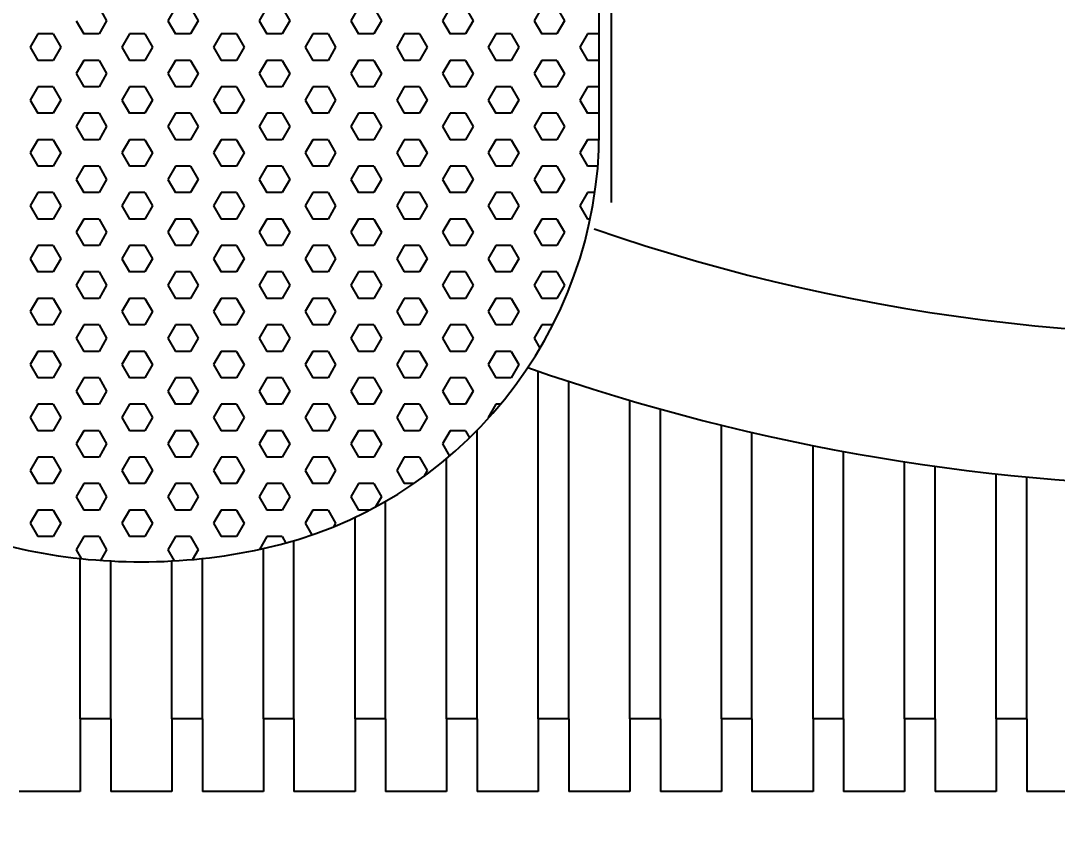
# Model space of a CAD drawing. Header units: millimetres. Extents: x 154.1 to 235.2, y 94.9 to 137.4.
# Drawn here: x 216.3835 to 216.5533, y 114.4664 to 114.5973 of the extents above; entities that cross this region are included whole.
import ezdxf

# ---------------------------------------------------------------- set-up
doc = ezdxf.new("R2010")
doc.units = ezdxf.units.MM
doc.header["$LTSCALE"] = 0.05
for name, color, linetype in [('ACES', 7, 'Continuous'), ('ACES-I', 251, 'Continuous'), ('Cotas', 6, 'Continuous')]:
    doc.layers.add(name, color=color, linetype=linetype)
doc.styles.get("Standard").update_dxf_attribs({"font": 'arial.ttf'})
doc.dimstyles.new('ISO-25', dxfattribs={"dimtxt": 0.3, "dimasz": 2.5, "dimexe": 1.25, "dimexo": 0.625, "dimgap": 0.2, "dimtad": 1, "dimzin": 1, "dimtxsty": 'Standard', "dimcen": 2.5, "dimse1": 1, "dimse2": 1, "dimsd1": 1, "dimsd2": 1, "dimclrd": 6, "dimclrt": 2, "dimadec": 0, "dimazin": 0, "dimtfac": 1, "dimtmove": 0, "dimatfit": 3, "dimfxl": 1, "dimarcsym": 0})

# ---------------------------------------------------------------- blocks, each defined once
blk = doc.blocks.new('*X8')
at = {"color": 0}
for p, q in [((6.133750000852205, 2.712824576862728), (6.134676443442315, 2.714429222499094)), ((6.13875000143838, 2.712824578185197), (6.137695152217171, 2.714651630630654)), ((6.148750000855006, 2.712824576861111), (6.149756188970527, 2.714567345799166)), ((6.153750001441182, 2.712824578186816), (6.152904618434271, 2.71428882450664)), ((6.122500000850337, 2.710659513354346), (6.123729119508086, 2.712788409318098)), ((6.135000001437447, 2.710659514675197), (6.133750001437448, 2.712824578184658)), ((6.137500000853138, 2.710659513352728), (6.138750000853138, 2.712824576862189)), ((6.150000001440248, 2.710659514676815), (6.148750001440249, 2.712824578186276)), ((6.152500000855938, 2.710659513351111), (6.153750000855938, 2.712824576860572)), ((6.120000001434645, 2.710659514673579), (6.119380958238149, 2.711731728941991)), ((6.116250001433714, 2.708494451163579), (6.115143182626648, 2.710411517572191)), ((6.12, 2.71065951452), (6.1225, 2.71065951452)), ((6.126250000851271, 2.708494449844346), (6.127500000851271, 2.710659513353807)), ((6.1275, 2.71065951452), (6.130000000000001, 2.71065951452)), ((6.131250001436514, 2.708494451165197), (6.130000001436514, 2.710659514674658)), ((6.135000000000001, 2.71065951452), (6.137500000000001, 2.71065951452)), ((6.141250000854072, 2.708494449842727), (6.142500000854072, 2.710659513352188)), ((6.142500000000001, 2.71065951452), (6.145000000000001, 2.71065951452)), ((6.146250001439315, 2.708494451166814), (6.145000001439315, 2.710659514676275)), ((6.150000000000001, 2.71065951452), (6.152500000000002, 2.71065951452)), ((6.156250000856873, 2.70849444984111), (6.157500000856873, 2.710659513350571)), ((6.157500000000002, 2.71065951452), (6.160000000000002, 2.71065951452)), ((6.161250001442115, 2.708494451168432), (6.160000001442115, 2.710659514677893)), ((6.11125000084847, 2.708494449845963), (6.111580414372714, 2.709066742857461)), ((6.11250000143278, 2.70632938765358), (6.11125000143278, 2.708494451163041)), ((6.115000000849403, 2.706329386335963), (6.116250000849403, 2.708494449845424)), ((6.127500001435581, 2.706329387655197), (6.126250001435581, 2.708494451164658)), ((6.130000000852204, 2.706329386334345), (6.131250000852204, 2.708494449843806)), ((6.14250000143838, 2.706329387656814), (6.14125000143838, 2.708494451166275)), ((6.145000000855005, 2.706329386332728), (6.146250000855005, 2.708494449842189)), ((6.157500001441182, 2.706329387658433), (6.156250001441182, 2.708494451167894)), ((6.160000000857806, 2.70632938633111), (6.161250000857805, 2.708494449840571)), ((6.103750000847536, 2.704164322827581), (6.104697040093173, 2.705804642917786)), ((6.105683172534707, 2.7063293875), (6.1075, 2.7063293875)), ((6.108750001431846, 2.70416432414358), (6.107500001431847, 2.706329387653041)), ((6.1125, 2.7063293875), (6.115, 2.7063293875)), ((6.118750000850337, 2.704164322825963), (6.120000000850337, 2.706329386335424)), ((6.12, 2.7063293875), (6.1225, 2.7063293875)), ((6.123750001434646, 2.704164324145196), (6.122500001434646, 2.706329387654657)), ((6.1275, 2.7063293875), (6.130000000000001, 2.7063293875)), ((6.133750000853138, 2.704164322824345), (6.135000000853138, 2.706329386333806)), ((6.135000000000001, 2.7063293875), (6.137500000000001, 2.7063293875)), ((6.138750001437447, 2.704164324146814), (6.137500001437448, 2.706329387656275)), ((6.142500000000001, 2.7063293875), (6.145000000000001, 2.7063293875)), ((6.148750000855938, 2.704164322822728), (6.150000000855938, 2.706329386332189)), ((6.150000000000001, 2.7063293875), (6.152500000000002, 2.7063293875)), ((6.153750001440248, 2.704164324148432), (6.152500001440249, 2.706329387657893)), ((6.157500000000002, 2.7063293875), (6.160000000000002, 2.7063293875)), ((6.105000001430913, 2.701999260633579), (6.103750001430913, 2.70416432414304)), ((6.10750000084847, 2.70199925931758), (6.108750000848469, 2.704164322827041)), ((6.120000001433714, 2.701999260635196), (6.118750001433714, 2.704164324144657)), ((6.122500000851271, 2.701999259315963), (6.12375000085127, 2.704164322825424)), ((6.135000001436514, 2.701999260636814), (6.133750001436514, 2.704164324146275)), ((6.137500000854072, 2.701999259314344), (6.138750000854071, 2.704164322823805)), ((6.150000001439315, 2.701999260638431), (6.148750001439315, 2.704164324147892)), ((6.152500000856873, 2.701999259312727), (6.153750000856872, 2.704164322822188)), ((6.096250000846602, 2.699834195809197), (6.096825040698301, 2.700830194048716)), ((6.09847771460665, 2.70199926048), (6.1, 2.70199926048)), ((6.10125000142998, 2.699834197123579), (6.10000000142998, 2.70199926063304)), ((6.105, 2.70199926048), (6.1075, 2.70199926048)), ((6.111250000849403, 2.69983419580758), (6.112500000849403, 2.701999259317041)), ((6.1125, 2.70199926048), (6.115, 2.70199926048)), ((6.11625000143278, 2.699834197125197), (6.11500000143278, 2.701999260634658)), ((6.12, 2.70199926048), (6.1225, 2.70199926048)), ((6.126250000852204, 2.699834195805962), (6.127500000852204, 2.701999259315423)), ((6.1275, 2.70199926048), (6.130000000000001, 2.70199926048)), ((6.131250001435581, 2.699834197126814), (6.130000001435581, 2.701999260636275)), ((6.135000000000001, 2.70199926048), (6.137500000000001, 2.70199926048)), ((6.141250000855005, 2.699834195804345), (6.142500000855005, 2.701999259313806)), ((6.142500000000001, 2.70199926048), (6.145000000000001, 2.70199926048)), ((6.14625000143838, 2.699834197128431), (6.145000001438381, 2.701999260637892)), ((6.150000000000001, 2.70199926048), (6.152500000000002, 2.70199926048)), ((6.156250000857805, 2.699834195802727), (6.157500000857805, 2.701999259312188)), ((6.157500000000002, 2.70199926048), (6.160000000000002, 2.70199926048)), ((6.161250001441182, 2.69983419713005), (6.160000001441182, 2.701999260639511)), ((6.097500001429046, 2.697669133613579), (6.096250001429047, 2.69983419712304)), ((6.100000000847536, 2.697669132299198), (6.101250000847536, 2.699834195808659)), ((6.112500001431846, 2.697669133615197), (6.111250001431847, 2.699834197124658)), ((6.115000000850337, 2.69766913229758), (6.116250000850337, 2.699834195807041)), ((6.127500001434646, 2.697669133616813), (6.126250001434646, 2.699834197126274)), ((6.130000000853138, 2.697669132295962), (6.131250000853138, 2.699834195805423)), ((6.142500001437448, 2.697669133618431), (6.141250001437448, 2.699834197127892)), ((6.145000000855938, 2.697669132294345), (6.146250000855938, 2.699834195803806)), ((6.157500001440249, 2.697669133620049), (6.156250001440249, 2.69983419712951)), ((6.16000000085874, 2.697669132292726), (6.16125000085874, 2.699834195802187)), ((6.093750001428113, 2.69550407010358), (6.092601298120712, 2.697493682594819)), ((6.0975, 2.69766913346), (6.100000000000001, 2.69766913346)), ((6.10375000084847, 2.695504068789197), (6.105000000848469, 2.697669132298658)), ((6.105, 2.69766913346), (6.107500000000001, 2.69766913346)), ((6.108750001430913, 2.695504070105196), (6.107500001430913, 2.697669133614657)), ((6.112500000000001, 2.69766913346), (6.115000000000001, 2.69766913346)), ((6.118750000851271, 2.69550406878758), (6.12000000085127, 2.697669132297041)), ((6.120000000000001, 2.69766913346), (6.122500000000001, 2.69766913346)), ((6.123750001433714, 2.695504070106813), (6.122500001433714, 2.697669133616274)), ((6.127500000000001, 2.69766913346), (6.130000000000002, 2.69766913346)), ((6.133750000854072, 2.695504068785961), (6.135000000854071, 2.697669132295422)), ((6.135000000000002, 2.69766913346), (6.137500000000002, 2.69766913346)), ((6.138750001436514, 2.695504070108431), (6.137500001436514, 2.697669133617892)), ((6.142500000000002, 2.69766913346), (6.145000000000002, 2.69766913346)), ((6.148750000856873, 2.695504068784344), (6.150000000856872, 2.697669132293805)), ((6.150000000000002, 2.69766913346), (6.152500000000003, 2.69766913346)), ((6.153750001439315, 2.695504070110048), (6.152500001439315, 2.697669133619509)), ((6.157500000000002, 2.69766913346), (6.160000000000003, 2.69766913346)), ((6.090000001427179, 2.693339006593579), (6.089324321099987, 2.694509319249951)), ((6.092500000846602, 2.693339005280814), (6.093750000846602, 2.695504068790275)), ((6.10500000142998, 2.693339006595196), (6.10375000142998, 2.695504070104657)), ((6.107500000849403, 2.693339005279197), (6.108750000849403, 2.695504068788658)), ((6.12000000143278, 2.693339006596814), (6.11875000143278, 2.695504070106275)), ((6.122500000852204, 2.693339005277579), (6.123750000852204, 2.69550406878704)), ((6.135000001435581, 2.693339006598431), (6.133750001435581, 2.695504070107892)), ((6.137500000855005, 2.693339005275962), (6.138750000855005, 2.695504068785423)), ((6.15000000143838, 2.693339006600048), (6.148750001438381, 2.695504070109509)), ((6.152500000857805, 2.693339005274344), (6.153750000857805, 2.695504068783805)), ((6.09, 2.69333900644), (6.0925, 2.69333900644)), ((6.096250000847536, 2.691173941770815), (6.097500000847536, 2.693339005280276)), ((6.0975, 2.69333900644), (6.100000000000001, 2.69333900644)), ((6.101250001429046, 2.691173943085196), (6.100000001429047, 2.693339006594657)), ((6.105, 2.69333900644), (6.107500000000001, 2.69333900644)), ((6.111250000850337, 2.691173941769197), (6.112500000850337, 2.693339005278658)), ((6.112500000000001, 2.69333900644), (6.115000000000001, 2.69333900644)), ((6.116250001431847, 2.691173943086814), (6.115000001431847, 2.693339006596275)), ((6.120000000000001, 2.69333900644), (6.122500000000001, 2.69333900644)), ((6.126250000853138, 2.691173941767579), (6.127500000853138, 2.69333900527704)), ((6.127500000000001, 2.69333900644), (6.130000000000002, 2.69333900644)), ((6.131250001434646, 2.69117394308843), (6.130000001434646, 2.693339006597891)), ((6.135000000000002, 2.69333900644), (6.137500000000002, 2.69333900644)), ((6.141250000855938, 2.691173941765962), (6.142500000855938, 2.693339005275423)), ((6.142500000000002, 2.69333900644), (6.145000000000002, 2.69333900644)), ((6.146250001437448, 2.691173943090048), (6.145000001437448, 2.693339006599509)), ((6.150000000000002, 2.69333900644), (6.152500000000003, 2.69333900644)), ((6.15625000085874, 2.691173941764343), (6.157500000858739, 2.693339005273804)), ((6.157500000000002, 2.69333900644), (6.160000000000003, 2.69333900644)), ((6.161250001440249, 2.691173943091666), (6.160000001440249, 2.693339006601127)), ((6.085000000845668, 2.689008878262433), (6.086250000845668, 2.691173941771894)), ((6.086250001426246, 2.691173943083579), (6.086194417388493, 2.691270217461055)), ((6.097500001428113, 2.689008879575197), (6.096250001428113, 2.691173943084658)), ((6.100000000848469, 2.689008878260814), (6.101250000848469, 2.691173941770275)), ((6.112500001430913, 2.689008879576813), (6.111250001430913, 2.691173943086274)), ((6.11500000085127, 2.689008878259197), (6.11625000085127, 2.691173941768658)), ((6.127500001433714, 2.68900887957843), (6.126250001433714, 2.691173943087891)), ((6.130000000854071, 2.689008878257579), (6.131250000854071, 2.69117394176704)), ((6.142500001436514, 2.689008879580048), (6.141250001436514, 2.691173943089509)), ((6.145000000856872, 2.689008878255961), (6.146250000856872, 2.691173941765422)), ((6.157500001439315, 2.689008879581665), (6.156250001439315, 2.691173943091126)), ((6.160000000859672, 2.689008878254344), (6.161250000859672, 2.691173941763805)), ((6.084232221242022, 2.68900887942), (6.085, 2.68900887942)), ((6.088750000846602, 2.686843814752431), (6.090000000846602, 2.689008878261892)), ((6.09, 2.68900887942), (6.0925, 2.68900887942)), ((6.093750001427179, 2.686843816065196), (6.09250000142718, 2.689008879574657)), ((6.0975, 2.68900887942), (6.100000000000001, 2.68900887942)), ((6.103750000849403, 2.686843814750814), (6.105000000849403, 2.689008878260275)), ((6.105, 2.68900887942), (6.107500000000001, 2.68900887942)), ((6.10875000142998, 2.686843816066813), (6.107500001429981, 2.689008879576274)), ((6.112500000000001, 2.68900887942), (6.115000000000001, 2.68900887942)), ((6.118750000852204, 2.686843814749196), (6.120000000852204, 2.689008878258657)), ((6.120000000000001, 2.68900887942), (6.122500000000001, 2.68900887942)), ((6.12375000143278, 2.686843816068431), (6.122500001432781, 2.689008879577892)), ((6.127500000000001, 2.68900887942), (6.130000000000002, 2.68900887942)), ((6.133750000855005, 2.686843814747579), (6.135000000855005, 2.68900887825704)), ((6.135000000000002, 2.68900887942), (6.137500000000002, 2.68900887942)), ((6.138750001435581, 2.686843816070048), (6.137500001435582, 2.689008879579509)), ((6.142500000000002, 2.68900887942), (6.145000000000002, 2.68900887942)), ((6.148750000857805, 2.686843814745961), (6.150000000857805, 2.689008878255422)), ((6.150000000000002, 2.68900887942), (6.152500000000003, 2.68900887942)), ((6.153750001438381, 2.686843816071665), (6.152500001438381, 2.689008879581126)), ((6.157500000000002, 2.68900887942), (6.160000000000003, 2.68900887942)), ((6.090000001426246, 2.684678752555196), (6.088750001426246, 2.686843816064657)), ((6.092500000847536, 2.684678751242432), (6.093750000847535, 2.686843814751893)), ((6.105000001429047, 2.684678752556813), (6.103750001429047, 2.686843816066274)), ((6.107500000850337, 2.684678751240814), (6.108750000850336, 2.686843814750275)), ((6.120000001431847, 2.684678752558431), (6.118750001431847, 2.686843816067892)), ((6.122500000853138, 2.684678751239196), (6.123750000853137, 2.686843814748657)), ((6.135000001434646, 2.684678752560047), (6.133750001434646, 2.686843816069508)), ((6.137500000855938, 2.684678751237579), (6.138750000855937, 2.68684381474704)), ((6.150000001437448, 2.684678752561665), (6.148750001437448, 2.686843816071126)), ((6.15250000085874, 2.68467875123596), (6.153750000858739, 2.686843814745421)), ((6.081250000845668, 2.68251368773405), (6.082500000845668, 2.684678751243511)), ((6.0825, 2.6846787524), (6.085, 2.6846787524)), ((6.086250001425312, 2.682513689045196), (6.085000001425312, 2.684678752554657)), ((6.09, 2.6846787524), (6.0925, 2.6846787524)), ((6.096250000848469, 2.682513687732431), (6.097500000848469, 2.684678751241892)), ((6.0975, 2.6846787524), (6.100000000000001, 2.6846787524)), ((6.101250001428113, 2.682513689046814), (6.100000001428113, 2.684678752556275)), ((6.105, 2.6846787524), (6.107500000000001, 2.6846787524)), ((6.11125000085127, 2.682513687730814), (6.11250000085127, 2.684678751240275)), ((6.112500000000001, 2.6846787524), (6.115000000000001, 2.6846787524)), ((6.116250001430913, 2.68251368904843), (6.115000001430913, 2.684678752557891)), ((6.120000000000001, 2.6846787524), (6.122500000000001, 2.6846787524)), ((6.126250000854071, 2.682513687729196), (6.127500000854071, 2.684678751238657)), ((6.127500000000001, 2.6846787524), (6.130000000000002, 2.6846787524)), ((6.131250001433714, 2.682513689050047), (6.130000001433714, 2.684678752559508)), ((6.135000000000002, 2.6846787524), (6.137500000000002, 2.6846787524)), ((6.141250000856872, 2.682513687727578), (6.142500000856872, 2.684678751237039)), ((6.142500000000002, 2.6846787524), (6.145000000000002, 2.6846787524)), ((6.146250001436514, 2.682513689051665), (6.145000001436514, 2.684678752561126)), ((6.150000000000002, 2.6846787524), (6.152500000000003, 2.6846787524)), ((6.156250000859672, 2.682513687725961), (6.157500000859672, 2.684678751235422)), ((6.157500000000002, 2.6846787524), (6.160000000000003, 2.6846787524)), ((6.161250001439315, 2.682513689053282), (6.160000001439315, 2.684678752562743)), ((6.082500001424378, 2.680348625535196), (6.081250001424379, 2.682513689044657)), ((6.085000000846602, 2.680348624224048), (6.086250000846602, 2.682513687733509)), ((6.097500001427179, 2.680348625536813), (6.09625000142718, 2.682513689046274)), ((6.100000000849403, 2.680348624222431), (6.101250000849403, 2.682513687731892)), ((6.11250000142998, 2.68034862553843), (6.111250001429981, 2.682513689047891)), ((6.115000000852204, 2.680348624220813), (6.116250000852204, 2.682513687730274)), ((6.127500001432781, 2.680348625540048), (6.126250001432781, 2.682513689049509)), ((6.130000000855005, 2.680348624219196), (6.131250000855005, 2.682513687728657)), ((6.142500001435582, 2.680348625541665), (6.141250001435582, 2.682513689051126)), ((6.145000000857805, 2.680348624217578), (6.146250000857805, 2.682513687727039)), ((6.157500001438381, 2.680348625543282), (6.156250001438381, 2.682513689052743)), ((6.160000000860606, 2.68034862421596), (6.161250000860606, 2.682513687725421)), ((6.0825, 2.68034862538), (6.085, 2.68034862538)), ((6.088750000847535, 2.678183560714049), (6.090000000847535, 2.68034862422351)), ((6.09, 2.68034862538), (6.0925, 2.68034862538)), ((6.093750001426246, 2.678183562026813), (6.092500001426246, 2.680348625536274)), ((6.0975, 2.68034862538), (6.100000000000001, 2.68034862538)), ((6.103750000850336, 2.678183560712431), (6.105000000850336, 2.680348624221892)), ((6.105, 2.68034862538), (6.107500000000001, 2.68034862538)), ((6.108750001429047, 2.67818356202843), (6.107500001429047, 2.680348625537891)), ((6.112500000000001, 2.68034862538), (6.115000000000001, 2.68034862538)), ((6.118750000853137, 2.678183560710813), (6.120000000853137, 2.680348624220274)), ((6.120000000000001, 2.68034862538), (6.122500000000001, 2.68034862538)), ((6.123750001431847, 2.678183562030048), (6.122500001431847, 2.680348625539509)), ((6.127500000000001, 2.68034862538), (6.130000000000002, 2.68034862538)), ((6.133750000855938, 2.678183560709196), (6.135000000855937, 2.680348624218657)), ((6.135000000000002, 2.68034862538), (6.137500000000002, 2.68034862538)), ((6.138750001434646, 2.678183562031664), (6.137500001434646, 2.680348625541125)), ((6.142500000000002, 2.68034862538), (6.145000000000002, 2.68034862538)), ((6.148750000858739, 2.678183560707577), (6.150000000858739, 2.680348624217038)), ((6.150000000000002, 2.68034862538), (6.152500000000003, 2.68034862538)), ((6.153750001437448, 2.678183562033282), (6.152500001437448, 2.680348625542743)), ((6.157500000000002, 2.68034862538), (6.160000000000003, 2.68034862538)), ((6.078750001423447, 2.678183562025196), (6.077787400458088, 2.679850835804613)), ((6.077500000845668, 2.676018497205667), (6.078750000845668, 2.678183560715128)), ((6.090000001425312, 2.676018498516813), (6.088750001425312, 2.678183562026274)), ((6.092500000848469, 2.676018497204048), (6.093750000848469, 2.678183560713509)), ((6.105000001428113, 2.676018498518431), (6.103750001428113, 2.678183562027892)), ((6.10750000085127, 2.676018497202431), (6.10875000085127, 2.678183560711892)), ((6.120000001430913, 2.676018498520047), (6.118750001430914, 2.678183562029508)), ((6.122500000854071, 2.676018497200813), (6.123750000854071, 2.678183560710274)), ((6.135000001433714, 2.676018498521664), (6.133750001433715, 2.678183562031125)), ((6.137500000856872, 2.676018497199195), (6.138750000856872, 2.678183560708656)), ((6.150000001436514, 2.676018498523282), (6.148750001436515, 2.678183562032743)), ((6.152500000859672, 2.676018497197578), (6.153750000859672, 2.678183560707039)), ((6.075684208897454, 2.67601849836), (6.0775, 2.67601849836)), ((6.081250000846602, 2.673853433695665), (6.082500000846601, 2.676018497205126)), ((6.0825, 2.67601849836), (6.085, 2.67601849836)), ((6.086250001424379, 2.673853435006813), (6.085000001424379, 2.676018498516274)), ((6.09, 2.67601849836), (6.0925, 2.67601849836)), ((6.096250000849403, 2.673853433694048), (6.097500000849402, 2.676018497203509)), ((6.0975, 2.67601849836), (6.100000000000001, 2.67601849836)), ((6.10125000142718, 2.67385343500843), (6.10000000142718, 2.676018498517891)), ((6.105, 2.67601849836), (6.107500000000001, 2.67601849836)), ((6.111250000852204, 2.67385343369243), (6.112500000852203, 2.676018497201891)), ((6.112500000000001, 2.67601849836), (6.115000000000001, 2.67601849836)), ((6.116250001429981, 2.673853435010047), (6.115000001429981, 2.676018498519508)), ((6.120000000000001, 2.67601849836), (6.122500000000001, 2.67601849836)), ((6.126250000855005, 2.673853433690813), (6.127500000855004, 2.676018497200274)), ((6.127500000000001, 2.67601849836), (6.130000000000002, 2.67601849836)), ((6.131250001432781, 2.673853435011665), (6.130000001432781, 2.676018498521126)), ((6.135000000000002, 2.67601849836), (6.137500000000002, 2.67601849836)), ((6.141250000857805, 2.673853433689195), (6.142500000857805, 2.676018497198656)), ((6.142500000000002, 2.67601849836), (6.145000000000002, 2.67601849836)), ((6.146250001435582, 2.673853435013282), (6.145000001435582, 2.676018498522743)), ((6.150000000000002, 2.67601849836), (6.152500000000003, 2.67601849836)), ((6.156250000860606, 2.673853433687577), (6.157500000860606, 2.676018497197038)), ((6.157500000000002, 2.67601849836), (6.160000000000003, 2.67601849836)), ((6.161250001438381, 2.673853435014899), (6.160000001438381, 2.67601849852436)), ((6.082500001423447, 2.671688371496813), (6.081250001423447, 2.673853435006274)), ((6.085000000847535, 2.671688370185666), (6.086250000847535, 2.673853433695127)), ((6.097500001426246, 2.67168837149843), (6.096250001426246, 2.673853435007891)), ((6.100000000850336, 2.671688370184048), (6.101250000850336, 2.673853433693509)), ((6.112500001429047, 2.671688371500047), (6.111250001429047, 2.673853435009508)), ((6.115000000853137, 2.67168837018243), (6.116250000853137, 2.673853433691891)), ((6.127500001431847, 2.671688371501665), (6.126250001431847, 2.673853435011126)), ((6.130000000855937, 2.671688370180813), (6.131250000855937, 2.673853433690274)), ((6.142500001434646, 2.671688371503281), (6.141250001434646, 2.673853435012742)), ((6.145000000858739, 2.671688370179194), (6.146250000858739, 2.673853433688655)), ((6.157500001437448, 2.671688371504899), (6.156250001437448, 2.67385343501436)), ((6.160000000861539, 2.671688370177577), (6.161250000861539, 2.673853433687038)), ((6.073750000845668, 2.669523306677284), (6.075000000845668, 2.671688370186745)), ((6.075, 2.67168837134), (6.077500000000001, 2.67168837134)), ((6.078750001422513, 2.669523307986813), (6.077500001422513, 2.671688371496274)), ((6.0825, 2.67168837134), (6.085000000000001, 2.67168837134)), ((6.088750000848469, 2.669523306675665), (6.090000000848469, 2.671688370185126)), ((6.090000000000001, 2.67168837134), (6.092500000000001, 2.67168837134)), ((6.093750001425312, 2.66952330798843), (6.092500001425313, 2.671688371497891)), ((6.097500000000001, 2.67168837134), (6.100000000000001, 2.67168837134)), ((6.10375000085127, 2.669523306674048), (6.10500000085127, 2.671688370183509)), ((6.105000000000001, 2.67168837134), (6.107500000000002, 2.67168837134)), ((6.108750001428113, 2.669523307990048), (6.107500001428114, 2.671688371499509)), ((6.112500000000002, 2.67168837134), (6.115000000000002, 2.67168837134)), ((6.118750000854071, 2.66952330667243), (6.120000000854071, 2.671688370181891)), ((6.120000000000002, 2.67168837134), (6.122500000000002, 2.67168837134)), ((6.123750001430913, 2.669523307991664), (6.122500001430914, 2.671688371501125)), ((6.127500000000002, 2.67168837134), (6.130000000000003, 2.67168837134)), ((6.133750000856872, 2.669523306670812), (6.135000000856872, 2.671688370180273)), ((6.135000000000002, 2.67168837134), (6.137500000000003, 2.67168837134)), ((6.138750001433714, 2.669523307993281), (6.137500001433715, 2.671688371502742)), ((6.142500000000003, 2.67168837134), (6.145000000000003, 2.67168837134)), ((6.148750000859672, 2.669523306669195), (6.150000000859672, 2.671688370178656)), ((6.150000000000003, 2.67168837134), (6.152500000000003, 2.67168837134)), ((6.153750001436515, 2.669523307994899), (6.152500001436515, 2.67168837150436)), ((6.157500000000003, 2.67168837134), (6.160000000000004, 2.67168837134)), ((6.075000001421579, 2.667358244476813), (6.073750001421579, 2.669523307986274)), ((6.077500000846602, 2.667358243167282), (6.078750000846601, 2.669523306676743)), ((6.090000001424379, 2.66735824447843), (6.088750001424379, 2.669523307987891)), ((6.092500000849403, 2.667358243165665), (6.093750000849402, 2.669523306675126)), ((6.10500000142718, 2.667358244480047), (6.10375000142718, 2.669523307989508)), ((6.107500000852204, 2.667358243164047), (6.108750000852203, 2.669523306673508)), ((6.120000001429981, 2.667358244481664), (6.118750001429981, 2.669523307991125)), ((6.122500000855005, 2.66735824316243), (6.123750000855004, 2.669523306671891)), ((6.135000001432781, 2.667358244483282), (6.133750001432781, 2.669523307992743)), ((6.137500000857805, 2.667358243160812), (6.138750000857804, 2.669523306670273)), ((6.150000001435582, 2.667358244484899), (6.148750001435582, 2.66952330799436)), ((6.152500000860606, 2.667358243159194), (6.153750000860605, 2.669523306668655)), ((6.075, 2.66735824432), (6.077500000000001, 2.66735824432)), ((6.081250000847535, 2.665193179657283), (6.082500000847535, 2.667358243166744)), ((6.0825, 2.66735824432), (6.085000000000001, 2.66735824432)), ((6.086250001423447, 2.66519318096843), (6.085000001423447, 2.667358244477891)), ((6.090000000000001, 2.66735824432), (6.092500000000001, 2.66735824432)), ((6.096250000850336, 2.665193179655665), (6.097500000850336, 2.667358243165126)), ((6.097500000000001, 2.66735824432), (6.100000000000001, 2.66735824432)), ((6.101250001426246, 2.665193180970047), (6.100000001426246, 2.667358244479508)), ((6.105000000000001, 2.66735824432), (6.107500000000002, 2.66735824432)), ((6.111250000853137, 2.665193179654047), (6.112500000853137, 2.667358243163508)), ((6.112500000000002, 2.66735824432), (6.115000000000002, 2.66735824432)), ((6.116250001429047, 2.665193180971664), (6.115000001429047, 2.667358244481125)), ((6.120000000000002, 2.66735824432), (6.122500000000002, 2.66735824432)), ((6.126250000855937, 2.66519317965243), (6.127500000855937, 2.667358243161891)), ((6.127500000000002, 2.66735824432), (6.130000000000003, 2.66735824432)), ((6.131250001431847, 2.665193180973282), (6.130000001431847, 2.667358244482743)), ((6.135000000000002, 2.66735824432), (6.137500000000003, 2.66735824432)), ((6.141250000858739, 2.665193179650811), (6.142500000858739, 2.667358243160272)), ((6.142500000000003, 2.66735824432), (6.145000000000003, 2.66735824432)), ((6.146250001434646, 2.665193180974898), (6.145000001434647, 2.667358244484359)), ((6.150000000000003, 2.66735824432), (6.152500000000003, 2.66735824432)), ((6.156250000861539, 2.665193179649194), (6.157500000861539, 2.667358243158655)), ((6.157500000000003, 2.66735824432), (6.160000000000004, 2.66735824432)), ((6.161250001437448, 2.665193180976516), (6.160000001437449, 2.667358244485977)), ((6.082500001422513, 2.66302811745843), (6.081250001422513, 2.665193180967891)), ((6.085000000848469, 2.663028116147282), (6.086250000848469, 2.665193179656743)), ((6.097500001425312, 2.663028117460047), (6.096250001425313, 2.665193180969508)), ((6.10000000085127, 2.663028116145665), (6.10125000085127, 2.665193179655126)), ((6.112500001428113, 2.663028117461665), (6.111250001428114, 2.665193180971126)), ((6.115000000854071, 2.663028116144047), (6.116250000854071, 2.665193179653508)), ((6.127500001430914, 2.663028117463281), (6.126250001430914, 2.665193180972742)), ((6.130000000856872, 2.663028116142429), (6.131250000856872, 2.66519317965189)), ((6.142500001433715, 2.663028117464898), (6.141250001433715, 2.665193180974359)), ((6.145000000859672, 2.663028116140812), (6.146250000859672, 2.665193179650273)), ((6.157500001436515, 2.663028117466516), (6.156250001436515, 2.665193180975977)), ((6.160000000862472, 2.663028116139194), (6.161250000862472, 2.665193179648655)), ((6.073750000846601, 2.660863052638899), (6.075000000846601, 2.66302811614836)), ((6.075, 2.6630281173), (6.077500000000001, 2.6630281173)), ((6.078750001421579, 2.66086305394843), (6.077500001421579, 2.663028117457891)), ((6.0825, 2.6630281173), (6.085000000000001, 2.6630281173)), ((6.088750000849402, 2.660863052637282), (6.090000000849402, 2.663028116146743)), ((6.090000000000001, 2.6630281173), (6.092500000000001, 2.6630281173)), ((6.093750001424379, 2.660863053950047), (6.092500001424379, 2.663028117459508)), ((6.097500000000001, 2.6630281173), (6.100000000000001, 2.6630281173)), ((6.103750000852203, 2.660863052635664), (6.105000000852203, 2.663028116145125)), ((6.105000000000001, 2.6630281173), (6.107500000000002, 2.6630281173)), ((6.10875000142718, 2.660863053951664), (6.10750000142718, 2.663028117461125)), ((6.112500000000002, 2.6630281173), (6.115000000000002, 2.6630281173)), ((6.118750000855004, 2.660863052634047), (6.120000000855004, 2.663028116143508)), ((6.120000000000002, 2.6630281173), (6.122500000000002, 2.6630281173)), ((6.123750001429981, 2.660863053953281), (6.122500001429981, 2.663028117462742)), ((6.127500000000002, 2.6630281173), (6.130000000000003, 2.6630281173)), ((6.133750000857805, 2.660863052632429), (6.135000000857804, 2.66302811614189)), ((6.135000000000002, 2.6630281173), (6.137500000000003, 2.6630281173)), ((6.138750001432781, 2.660863053954899), (6.137500001432781, 2.66302811746436)), ((6.142500000000003, 2.6630281173), (6.145000000000003, 2.6630281173)), ((6.148750000860606, 2.660863052630811), (6.150000000860605, 2.663028116140272)), ((6.150000000000003, 2.6630281173), (6.152500000000003, 2.6630281173)), ((6.153750001435582, 2.660863053956516), (6.152500001435582, 2.663028117465977)), ((6.157500000000003, 2.6630281173), (6.160000000000004, 2.6630281173)), ((6.075000001420646, 2.65869799043843), (6.073750001420646, 2.660863053947891)), ((6.077500000847535, 2.6586979891289), (6.078750000847535, 2.660863052638361)), ((6.090000001423447, 2.658697990440047), (6.088750001423447, 2.660863053949508)), ((6.092500000850336, 2.658697989127282), (6.093750000850336, 2.660863052636743)), ((6.105000001426246, 2.658697990441664), (6.103750001426246, 2.660863053951125)), ((6.107500000853137, 2.658697989125664), (6.108750000853137, 2.660863052635125)), ((6.120000001429047, 2.658697990443281), (6.118750001429047, 2.660863053952742)), ((6.122500000855937, 2.658697989124047), (6.123750000855937, 2.660863052633508)), ((6.135000001431847, 2.658697990444899), (6.133750001431848, 2.66086305395436)), ((6.137500000858739, 2.658697989122428), (6.138750000858739, 2.660863052631889)), ((6.150000001434647, 2.658697990446515), (6.148750001434647, 2.660863053955976)), ((6.152500000861539, 2.658697989120811), (6.153750000861539, 2.660863052630272)), ((6.069574386297898, 2.65869799028), (6.069999999999999, 2.65869799028)), ((6.071250001419712, 2.65653292692843), (6.070000001419713, 2.658697990437891)), ((6.074999999999999, 2.65869799028), (6.0775, 2.65869799028)), ((6.081250000848469, 2.656532925618899), (6.082500000848468, 2.65869798912836)), ((6.0825, 2.65869799028), (6.085, 2.65869799028)), ((6.086250001422513, 2.656532926930047), (6.085000001422514, 2.658697990439508)), ((6.09, 2.65869799028), (6.0925, 2.65869799028)), ((6.09625000085127, 2.656532925617282), (6.097500000851269, 2.658697989126743)), ((6.0975, 2.65869799028), (6.100000000000001, 2.65869799028)), ((6.101250001425313, 2.656532926931664), (6.100000001425313, 2.658697990441125)), ((6.105, 2.65869799028), (6.107500000000001, 2.65869799028)), ((6.111250000854071, 2.656532925615664), (6.11250000085407, 2.658697989125125)), ((6.112500000000001, 2.65869799028), (6.115000000000001, 2.65869799028)), ((6.116250001428114, 2.656532926933282), (6.115000001428114, 2.658697990442743)), ((6.120000000000001, 2.65869799028), (6.122500000000001, 2.65869799028)), ((6.126250000856872, 2.656532925614046), (6.127500000856871, 2.658697989123507)), ((6.127500000000001, 2.65869799028), (6.130000000000002, 2.65869799028)), ((6.131250001430914, 2.656532926934899), (6.130000001430914, 2.65869799044436)), ((6.135000000000002, 2.65869799028), (6.137500000000002, 2.65869799028)), ((6.141250000859672, 2.656532925612429), (6.142500000859672, 2.65869798912189)), ((6.142500000000002, 2.65869799028), (6.145000000000002, 2.65869799028)), ((6.146250001433715, 2.656532926936515), (6.145000001433715, 2.658697990445976)), ((6.150000000000002, 2.65869799028), (6.152500000000003, 2.65869799028)), ((6.156250000862472, 2.656532925610811), (6.157500000862472, 2.658697989120272)), ((6.157500000000002, 2.65869799028), (6.160000000000003, 2.65869799028)), ((6.161250001436515, 2.656532926938133), (6.160000001436515, 2.658697990447594)), ((6.070000000846601, 2.654367862110516), (6.071250000846601, 2.656532925619977)), ((6.082500001421579, 2.654367863420047), (6.081250001421579, 2.656532926929508)), ((6.085000000849402, 2.654367862108899), (6.086250000849402, 2.65653292561836)), ((6.097500001424379, 2.654367863421664), (6.096250001424379, 2.656532926931125)), ((6.100000000852203, 2.654367862107281), (6.101250000852203, 2.656532925616742)), ((6.11250000142718, 2.654367863423281), (6.11125000142718, 2.656532926932742)), ((6.115000000855004, 2.654367862105664), (6.116250000855004, 2.656532925615125)), ((6.127500001429981, 2.654367863424898), (6.126250001429981, 2.656532926934359)), ((6.130000000857804, 2.654367862104046), (6.131250000857804, 2.656532925613507)), ((6.142500001432781, 2.654367863426516), (6.141250001432781, 2.656532926935977)), ((6.145000000860605, 2.654367862102428), (6.146250000860605, 2.656532925611889)), ((6.157500001435582, 2.654367863428133), (6.156250001435582, 2.656532926937594)), ((6.160000000863405, 2.654367862100811), (6.161250000863405, 2.656532925610272)), ((6.068803718789388, 2.65436786326), (6.069999999999999, 2.65436786326)), ((6.073750000847535, 2.652202798600517), (6.075000000847535, 2.654367862109978)), ((6.074999999999999, 2.65436786326), (6.0775, 2.65436786326)), ((6.078750001420646, 2.652202799910047), (6.077500001420646, 2.654367863419508)), ((6.0825, 2.65436786326), (6.085, 2.65436786326)), ((6.088750000850336, 2.652202798598899), (6.090000000850336, 2.65436786210836)), ((6.09, 2.65436786326), (6.0925, 2.65436786326)), ((6.093750001423447, 2.652202799911664), (6.092500001423447, 2.654367863421125)), ((6.0975, 2.65436786326), (6.100000000000001, 2.65436786326)), ((6.103750000853137, 2.652202798597281), (6.105000000853137, 2.654367862106742)), ((6.105, 2.65436786326), (6.107500000000001, 2.65436786326)), ((6.108750001426246, 2.652202799913281), (6.107500001426247, 2.654367863422742)), ((6.112500000000001, 2.65436786326), (6.115000000000001, 2.65436786326)), ((6.118750000855937, 2.652202798595664), (6.120000000855937, 2.654367862105125)), ((6.120000000000001, 2.65436786326), (6.122500000000001, 2.65436786326)), ((6.123750001429047, 2.652202799914898), (6.122500001429048, 2.654367863424359)), ((6.127500000000001, 2.65436786326), (6.130000000000002, 2.65436786326)), ((6.133750000858739, 2.652202798594046), (6.135000000858739, 2.654367862103507)), ((6.135000000000002, 2.65436786326), (6.137500000000002, 2.65436786326)), ((6.138750001431847, 2.652202799916516), (6.137500001431848, 2.654367863425977)), ((6.142500000000002, 2.65436786326), (6.145000000000002, 2.65436786326)), ((6.148750000861539, 2.652202798592428), (6.150000000861539, 2.654367862101889)), ((6.150000000000002, 2.65436786326), (6.152500000000003, 2.65436786326)), ((6.153750001434647, 2.652202799918132), (6.152500001434647, 2.654367863427593)), ((6.157500000000002, 2.65436786326), (6.160000000000003, 2.65436786326)), ((6.075000001419713, 2.650037736400047), (6.073750001419713, 2.652202799909508)), ((6.077500000848469, 2.650037735090516), (6.078750000848468, 2.652202798599977)), ((6.090000001422514, 2.650037736401664), (6.088750001422514, 2.652202799911125)), ((6.09250000085127, 2.650037735088899), (6.093750000851269, 2.65220279859836)), ((6.105000001425313, 2.650037736403281), (6.103750001425313, 2.652202799912742)), ((6.107500000854071, 2.650037735087281), (6.10875000085407, 2.652202798596742)), ((6.120000001428114, 2.650037736404899), (6.118750001428114, 2.65220279991436)), ((6.122500000856872, 2.650037735085663), (6.123750000856871, 2.652202798595124)), ((6.135000001430914, 2.650037736406516), (6.133750001430914, 2.652202799915977)), ((6.137500000859672, 2.650037735084046), (6.138750000859671, 2.652202798593507)), ((6.150000001433715, 2.650037736408132), (6.148750001433715, 2.652202799917593)), ((6.152500000862472, 2.650037735082428), (6.153750000862471, 2.652202798591889)), ((6.068309786027186, 2.65003773624), (6.069999999999999, 2.65003773624)), ((6.071250001418779, 2.647872672890047), (6.070000001418779, 2.650037736399508)), ((6.074999999999999, 2.65003773624), (6.0775, 2.65003773624)), ((6.081250000849402, 2.647872671580516), (6.082500000849402, 2.650037735089977)), ((6.0825, 2.65003773624), (6.085, 2.65003773624)), ((6.086250001421579, 2.647872672891664), (6.085000001421579, 2.650037736401125)), ((6.09, 2.65003773624), (6.0925, 2.65003773624)), ((6.096250000852203, 2.647872671578898), (6.097500000852203, 2.650037735088359)), ((6.0975, 2.65003773624), (6.100000000000001, 2.65003773624)), ((6.101250001424379, 2.647872672893281), (6.100000001424379, 2.650037736402742)), ((6.105, 2.65003773624), (6.107500000000001, 2.65003773624)), ((6.111250000855004, 2.647872671577281), (6.112500000855004, 2.650037735086742)), ((6.112500000000001, 2.65003773624), (6.115000000000001, 2.65003773624)), ((6.11625000142718, 2.647872672894898), (6.11500000142718, 2.650037736404359)), ((6.120000000000001, 2.65003773624), (6.122500000000001, 2.65003773624)), ((6.126250000857804, 2.647872671575663), (6.127500000857804, 2.650037735085124)), ((6.127500000000001, 2.65003773624), (6.130000000000002, 2.65003773624)), ((6.131250001429981, 2.647872672896515), (6.130000001429981, 2.650037736405976)), ((6.135000000000002, 2.65003773624), (6.137500000000002, 2.65003773624)), ((6.141250000860605, 2.647872671574045), (6.142500000860605, 2.650037735083506)), ((6.142500000000002, 2.65003773624), (6.145000000000002, 2.65003773624)), ((6.146250001432781, 2.647872672898133), (6.145000001432781, 2.650037736407594)), ((6.150000000000002, 2.65003773624), (6.152500000000003, 2.65003773624)), ((6.156250000863405, 2.647872671572428), (6.157500000863405, 2.650037735081889)), ((6.157500000000002, 2.65003773624), (6.160000000000003, 2.65003773624)), ((6.161250001435582, 2.64787267289975), (6.160000001435582, 2.650037736409211)), ((6.070000000847535, 2.645707608072134), (6.071250000847535, 2.647872671581595)), ((6.082500001420646, 2.645707609381664), (6.081250001420647, 2.647872672891125)), ((6.085000000850336, 2.645707608070516), (6.086250000850336, 2.647872671579977)), ((6.097500001423447, 2.645707609383281), (6.096250001423448, 2.647872672892742)), ((6.100000000853137, 2.645707608068898), (6.101250000853137, 2.647872671578359)), ((6.112500001426246, 2.645707609384898), (6.111250001426247, 2.647872672894359)), ((6.115000000855937, 2.645707608067281), (6.116250000855937, 2.647872671576742)), ((6.127500001429047, 2.645707609386515), (6.126250001429048, 2.647872672895976)), ((6.130000000858739, 2.645707608065663), (6.131250000858739, 2.647872671575124)), ((6.142500001431848, 2.645707609388133), (6.141250001431848, 2.647872672897594)), ((6.145000000861539, 2.645707608064045), (6.146250000861539, 2.647872671573506)), ((6.157500001434647, 2.645707609389749), (6.156250001434647, 2.64787267289921)), ((6.160000000864339, 2.645707608062429), (6.161250000864339, 2.64787267157189)), ((6.068086728463343, 2.64570760922), (6.069999999999999, 2.64570760922)), ((6.073750000848468, 2.643542544562133), (6.075000000848468, 2.645707608071594)), ((6.074999999999999, 2.64570760922), (6.0775, 2.64570760922)), ((6.078750001419713, 2.643542545871664), (6.077500001419713, 2.645707609381125)), ((6.0825, 2.64570760922), (6.085, 2.64570760922)), ((6.088750000851269, 2.643542544560516), (6.090000000851269, 2.645707608069977)), ((6.09, 2.64570760922), (6.0925, 2.64570760922)), ((6.093750001422514, 2.643542545873281), (6.092500001422514, 2.645707609382742)), ((6.0975, 2.64570760922), (6.100000000000001, 2.64570760922)), ((6.10375000085407, 2.643542544558898), (6.10500000085407, 2.645707608068359)), ((6.105, 2.64570760922), (6.107500000000001, 2.64570760922)), ((6.108750001425313, 2.643542545874898), (6.107500001425313, 2.645707609384359)), ((6.112500000000001, 2.64570760922), (6.115000000000001, 2.64570760922)), ((6.118750000856871, 2.64354254455728), (6.120000000856871, 2.645707608066741)), ((6.120000000000001, 2.64570760922), (6.122500000000001, 2.64570760922)), ((6.123750001428114, 2.643542545876516), (6.122500001428114, 2.645707609385977)), ((6.127500000000001, 2.64570760922), (6.130000000000002, 2.64570760922)), ((6.133750000859671, 2.643542544555663), (6.135000000859671, 2.645707608065124)), ((6.135000000000002, 2.64570760922), (6.137500000000002, 2.64570760922)), ((6.138750001430914, 2.643542545878133), (6.137500001430914, 2.645707609387594)), ((6.142500000000002, 2.64570760922), (6.145000000000002, 2.64570760922)), ((6.148750000862472, 2.643542544554045), (6.150000000862471, 2.645707608063506)), ((6.150000000000002, 2.64570760922), (6.152500000000003, 2.64570760922)), ((6.153750001433715, 2.643542545879749), (6.152500001433715, 2.64570760938921)), ((6.157500000000002, 2.64570760922), (6.160000000000003, 2.64570760922)), ((6.075000001418779, 2.641377482361664), (6.073750001418779, 2.643542545871125)), ((6.077500000849402, 2.641377481052133), (6.078750000849402, 2.643542544561594)), ((6.090000001421579, 2.641377482363281), (6.088750001421579, 2.643542545872742)), ((6.092500000852203, 2.641377481050515), (6.093750000852203, 2.643542544559976)), ((6.105000001424379, 2.641377482364898), (6.10375000142438, 2.643542545874359)), ((6.107500000855004, 2.641377481048898), (6.108750000855004, 2.643542544558359)), ((6.12000000142718, 2.641377482366515), (6.118750001427181, 2.643542545875976)), ((6.122500000857804, 2.64137748104728), (6.123750000857804, 2.643542544556741)), ((6.135000001429981, 2.641377482368132), (6.133750001429982, 2.643542545877593)), ((6.137500000860605, 2.641377481045662), (6.138750000860605, 2.643542544555123)), ((6.150000001432781, 2.64137748236975), (6.148750001432782, 2.643542545879211)), ((6.152500000863405, 2.641377481044045), (6.153750000863405, 2.643542544553506)), ((6.068072031699706, 2.6413774822), (6.069999999999999, 2.6413774822)), ((6.071250001417845, 2.639212418851665), (6.070000001417846, 2.641377482361126)), ((6.074999999999999, 2.6413774822), (6.0775, 2.6413774822)), ((6.081250000850336, 2.639212417542133), (6.082500000850335, 2.641377481051594)), ((6.0825, 2.6413774822), (6.085, 2.6413774822)), ((6.086250001420646, 2.639212418853282), (6.085000001420647, 2.641377482362743)), ((6.09, 2.6413774822), (6.0925, 2.6413774822)), ((6.096250000853137, 2.639212417540515), (6.097500000853136, 2.641377481049976)), ((6.0975, 2.6413774822), (6.100000000000001, 2.6413774822)), ((6.101250001423447, 2.639212418854898), (6.100000001423448, 2.641377482364359)), ((6.105, 2.6413774822), (6.107500000000001, 2.6413774822)), ((6.111250000855937, 2.639212417538898), (6.112500000855936, 2.641377481048359)), ((6.112500000000001, 2.6413774822), (6.115000000000001, 2.6413774822)), ((6.116250001426247, 2.639212418856515), (6.115000001426247, 2.641377482365976)), ((6.120000000000001, 2.6413774822), (6.122500000000001, 2.6413774822)), ((6.126250000858739, 2.63921241753728), (6.127500000858738, 2.641377481046741)), ((6.127500000000001, 2.6413774822), (6.130000000000002, 2.6413774822)), ((6.131250001429048, 2.639212418858132), (6.130000001429048, 2.641377482367593)), ((6.135000000000002, 2.6413774822), (6.137500000000002, 2.6413774822)), ((6.141250000861539, 2.639212417535662), (6.142500000861538, 2.641377481045123)), ((6.142500000000002, 2.6413774822), (6.145000000000002, 2.6413774822)), ((6.146250001431848, 2.63921241885975), (6.145000001431848, 2.641377482369211)), ((6.150000000000002, 2.6413774822), (6.152500000000003, 2.6413774822)), ((6.156250000864339, 2.639212417534046), (6.157500000864339, 2.641377481043507)), ((6.157500000000002, 2.6413774822), (6.160000000000003, 2.6413774822)), ((6.161250001434647, 2.639212418861366), (6.160000001434647, 2.641377482370827)), ((6.070000000848468, 2.63704735403375), (6.071250000848468, 2.639212417543211)), ((6.082500001419713, 2.637047355343281), (6.081250001419713, 2.639212418852742)), ((6.085000000851269, 2.637047354032133), (6.086250000851269, 2.639212417541594)), ((6.097500001422514, 2.637047355344898), (6.096250001422514, 2.639212418854359)), ((6.10000000085407, 2.637047354030515), (6.10125000085407, 2.639212417539976)), ((6.112500001425313, 2.637047355346515), (6.111250001425313, 2.639212418855976)), ((6.115000000856871, 2.637047354028897), (6.116250000856871, 2.639212417538358)), ((6.127500001428114, 2.637047355348133), (6.126250001428114, 2.639212418857594)), ((6.130000000859671, 2.63704735402728), (6.131250000859671, 2.639212417536741)), ((6.142500001430914, 2.63704735534975), (6.141250001430914, 2.639212418859211)), ((6.145000000862471, 2.637047354025662), (6.146250000862471, 2.639212417535123)), ((6.157500001433715, 2.637047355351366), (6.156250001433715, 2.639212418860827)), ((6.160000000865272, 2.637047354024045), (6.161250000865272, 2.639212417533506)), ((6.068072031699706, 2.63704735518), (6.069999999999999, 2.63704735518)), ((6.073750000849402, 2.63488229052375), (6.075000000849402, 2.637047354033211)), ((6.074999999999999, 2.63704735518), (6.0775, 2.63704735518)), ((6.078750001418779, 2.634882291833281), (6.077500001418779, 2.637047355342742)), ((6.0825, 2.63704735518), (6.085, 2.63704735518)), ((6.088750000852203, 2.634882290522132), (6.090000000852203, 2.637047354031593)), ((6.09, 2.63704735518), (6.0925, 2.63704735518)), ((6.093750001421579, 2.634882291834898), (6.09250000142158, 2.637047355344359)), ((6.0975, 2.63704735518), (6.100000000000001, 2.63704735518)), ((6.103750000855004, 2.634882290520515), (6.105000000855004, 2.637047354029976)), ((6.105, 2.63704735518), (6.107500000000001, 2.63704735518)), ((6.108750001424379, 2.634882291836515), (6.10750000142438, 2.637047355345976)), ((6.112500000000001, 2.63704735518), (6.115000000000001, 2.63704735518)), ((6.118750000857804, 2.634882290518897), (6.120000000857804, 2.637047354028358)), ((6.120000000000001, 2.63704735518), (6.122500000000001, 2.63704735518)), ((6.12375000142718, 2.634882291838132), (6.122500001427181, 2.637047355347593)), ((6.127500000000001, 2.63704735518), (6.130000000000002, 2.63704735518)), ((6.133750000860605, 2.634882290517279), (6.135000000860605, 2.63704735402674)), ((6.135000000000002, 2.63704735518), (6.137500000000002, 2.63704735518)), ((6.138750001429981, 2.634882291839749), (6.137500001429982, 2.63704735534921)), ((6.142500000000002, 2.63704735518), (6.145000000000002, 2.63704735518)), ((6.148750000863405, 2.634882290515662), (6.150000000863405, 2.637047354025123)), ((6.150000000000002, 2.63704735518), (6.152500000000003, 2.63704735518)), ((6.153750001432782, 2.634882291841367), (6.152500001432782, 2.637047355350828)), ((6.157500000000002, 2.63704735518), (6.160000000000003, 2.63704735518)), ((6.075000001417846, 2.632717228323282), (6.073750001417846, 2.634882291832743)), ((6.077500000850335, 2.63271722701375), (6.078750000850335, 2.634882290523211)), ((6.090000001420647, 2.632717228324899), (6.088750001420647, 2.63488229183436)), ((6.092500000853136, 2.632717227012132), (6.093750000853136, 2.634882290521593)), ((6.105000001423448, 2.632717228326515), (6.103750001423448, 2.634882291835976)), ((6.107500000855937, 2.632717227010515), (6.108750000855936, 2.634882290519976)), ((6.120000001426247, 2.632717228328132), (6.118750001426247, 2.634882291837593)), ((6.122500000858738, 2.632717227008897), (6.123750000858738, 2.634882290518358)), ((6.135000001429048, 2.632717228329749), (6.133750001429048, 2.63488229183921)), ((6.137500000861539, 2.632717227007279), (6.138750000861538, 2.63488229051674)), ((6.150000001431848, 2.632717228331367), (6.148750001431848, 2.634882291840828)), ((6.152500000864339, 2.632717227005663), (6.153750000864338, 2.634882290515124)), ((6.068072031699706, 2.63271722816), (6.069999999999999, 2.63271722816)), ((6.071250001416914, 2.630552164813282), (6.070000001416914, 2.632717228322743)), ((6.074999999999999, 2.63271722816), (6.0775, 2.63271722816)), ((6.081250000851269, 2.63055216350375), (6.082500000851269, 2.632717227013211)), ((6.0825, 2.63271722816), (6.085, 2.63271722816)), ((6.086250001419713, 2.630552164814898), (6.085000001419713, 2.632717228324359)), ((6.09, 2.63271722816), (6.0925, 2.63271722816)), ((6.09625000085407, 2.630552163502132), (6.09750000085407, 2.632717227011593)), ((6.0975, 2.63271722816), (6.100000000000001, 2.63271722816)), ((6.101250001422514, 2.630552164816515), (6.100000001422514, 2.632717228325976)), ((6.105, 2.63271722816), (6.107500000000001, 2.63271722816)), ((6.111250000856871, 2.630552163500514), (6.112500000856871, 2.632717227009975)), ((6.112500000000001, 2.63271722816), (6.115000000000001, 2.63271722816)), ((6.116250001425313, 2.630552164818132), (6.115000001425313, 2.632717228327593)), ((6.120000000000001, 2.63271722816), (6.122500000000001, 2.63271722816)), ((6.126250000859671, 2.630552163498897), (6.127500000859671, 2.632717227008358)), ((6.127500000000001, 2.63271722816), (6.130000000000002, 2.63271722816)), ((6.131250001428114, 2.63055216481975), (6.130000001428114, 2.632717228329211)), ((6.135000000000002, 2.63271722816), (6.137500000000002, 2.63271722816)), ((6.141250000862471, 2.630552163497279), (6.142500000862471, 2.63271722700674)), ((6.142500000000002, 2.63271722816), (6.145000000000002, 2.63271722816)), ((6.146250001430914, 2.630552164821367), (6.145000001430915, 2.632717228330828)), ((6.150000000000002, 2.63271722816), (6.152500000000003, 2.63271722816)), ((6.156250000865272, 2.630552163495662), (6.157500000865272, 2.632717227005123)), ((6.157500000000002, 2.63271722816), (6.160000000000003, 2.63271722816)), ((6.161250001433715, 2.630552164822983), (6.160000001433716, 2.632717228332444)), ((6.070000000849402, 2.628387099995367), (6.071250000849401, 2.630552163504828)), ((6.082500001418779, 2.628387101304898), (6.08125000141878, 2.630552164814359)), ((6.085000000852203, 2.628387099993749), (6.086250000852202, 2.63055216350321)), ((6.097500001421579, 2.628387101306515), (6.09625000142158, 2.630552164815976)), ((6.100000000855004, 2.628387099992132), (6.101250000855003, 2.630552163501593)), ((6.11250000142438, 2.628387101308132), (6.11125000142438, 2.630552164817593)), ((6.115000000857804, 2.628387099990514), (6.116250000857804, 2.630552163499975)), ((6.127500001427181, 2.62838710130975), (6.126250001427181, 2.630552164819211)), ((6.130000000860605, 2.628387099988896), (6.131250000860605, 2.630552163498357)), ((6.142500001429982, 2.628387101311366), (6.141250001429982, 2.630552164820827)), ((6.145000000863405, 2.628387099987279), (6.146250000863405, 2.63055216349674)), ((6.157500001432782, 2.628387101312984), (6.156250001432782, 2.630552164822445)), ((6.160000000866206, 2.628387099985662), (6.161250000866206, 2.630552163495123)), ((6.068072031699706, 2.62838710114), (6.069999999999999, 2.62838710114)), ((6.073750000850335, 2.626222036485367), (6.075000000850335, 2.628387099994828)), ((6.074999999999999, 2.62838710114), (6.0775, 2.62838710114)), ((6.078750001417846, 2.626222037794899), (6.077500001417846, 2.62838710130436)), ((6.0825, 2.62838710114), (6.085, 2.62838710114)), ((6.088750000853136, 2.626222036483749), (6.090000000853136, 2.62838709999321)), ((6.09, 2.62838710114), (6.0925, 2.62838710114)), ((6.093750001420647, 2.626222037796516), (6.092500001420647, 2.628387101305977)), ((6.0975, 2.62838710114), (6.100000000000001, 2.62838710114)), ((6.103750000855936, 2.626222036482132), (6.105000000855936, 2.628387099991593)), ((6.105, 2.62838710114), (6.107500000000001, 2.62838710114)), ((6.108750001423448, 2.626222037798132), (6.107500001423448, 2.628387101307593)), ((6.112500000000001, 2.62838710114), (6.115000000000001, 2.62838710114)), ((6.118750000858738, 2.626222036480514), (6.120000000858738, 2.628387099989975)), ((6.120000000000001, 2.62838710114), (6.122500000000001, 2.62838710114)), ((6.123750001426247, 2.626222037799749), (6.122500001426247, 2.62838710130921)), ((6.127500000000001, 2.62838710114), (6.130000000000002, 2.62838710114)), ((6.133750000861538, 2.626222036478896), (6.135000000861538, 2.628387099988357)), ((6.135000000000002, 2.62838710114), (6.137500000000002, 2.62838710114)), ((6.138750001429048, 2.626222037801366), (6.137500001429048, 2.628387101310827)), ((6.142500000000002, 2.62838710114), (6.145000000000002, 2.62838710114)), ((6.148750000864339, 2.62622203647728), (6.150000000864338, 2.628387099986741)), ((6.150000000000002, 2.62838710114), (6.152500000000003, 2.62838710114)), ((6.153750001431848, 2.626222037802984), (6.152500001431848, 2.628387101312445)), ((6.157500000000002, 2.62838710114), (6.160000000000003, 2.62838710114)), ((6.075000001416914, 2.624056974284899), (6.073750001416914, 2.62622203779436)), ((6.077500000851269, 2.624056972975367), (6.078750000851269, 2.626222036484828)), ((6.090000001419713, 2.624056974286515), (6.088750001419713, 2.626222037795976)), ((6.09250000085407, 2.624056972973749), (6.09375000085407, 2.62622203648321)), ((6.105000001422514, 2.624056974288132), (6.103750001422514, 2.626222037797593)), ((6.107500000856871, 2.624056972972131), (6.108750000856871, 2.626222036481592)), ((6.120000001425313, 2.624056974289749), (6.118750001425314, 2.62622203779921)), ((6.122500000859671, 2.624056972970514), (6.123750000859671, 2.626222036479975)), ((6.135000001428114, 2.624056974291367), (6.133750001428115, 2.626222037800828)), ((6.137500000862471, 2.624056972968896), (6.138750000862471, 2.626222036478357)), ((6.150000001430914, 2.624056974292984), (6.148750001430915, 2.626222037802445))]:
    blk.add_line(p, q, dxfattribs=at)
blk = doc.blocks.new('Tv_29pol')
at = {"layer": 'ACES'}
for p, q in [((0.02500000000000213, 1.332267629550188e-15), (0.03500000000000014, -4.440892098500626e-16)), ((0.03500000000000014, -0.01189057533190985), (0.03500000000000103, 0)), ((0.0400000000000027, 0), (0.0500000000000016, -4.440892098500626e-16)), ((0.0400000000000027, -0.0118905753319094), (0.0400000000000027, 0)), ((0.05000000000000249, -0.01189057533190896), (0.0500000000000016, 0)), ((0.06500000000000306, -0.01189057533190896), (0.06500000000000217, 0)), ((0.08000000000000274, -0.0118905753319094), (0.08000000000000274, 0)), ((0.09500000000000242, -0.0118905753319094), (0.0950000000000033, 0)), ((0.1100000000000039, -0.0118905753319094), (0.1100000000000039, 0)), ((0.1150000000000047, -4.440892098500626e-16), (0.1250000000000044, 0)), ((0.1250000000000044, -0.0118905753319094), (0.1250000000000044, 0)), ((0.1300000000000043, -4.440892098500626e-16), (0.140000000000005, 0)), ((0.140000000000005, -0.01189057533190896), (0.140000000000005, 0)), ((0.1450000000000058, 0), (0.1550000000000065, 0)), ((0.1450000000000058, -0.01189057533190896), (0.1450000000000058, 0)), ((0.1550000000000056, -0.01189057533190896), (0.1550000000000056, 0)), ((0.1600000000000064, -4.440892098500626e-16), (0.1700000000000061, 0)), ((0.1700000000000061, -0.01189057533190896), (0.1700000000000061, 0)), ((0.1750000000000069, 0), (0.1850000000000067, 0)), ((0.1750000000000069, -0.01189057533190896), (0.1750000000000069, 0)), ((0.1850000000000058, -0.01189057533190896), (0.1850000000000067, 0)), ((0.1900000000000075, 0), (0.2000000000000064, 0)), ((0.1900000000000066, -0.01189057533190896), (0.1900000000000075, 0)), ((0.05500000000000238, -1.332267629550188e-15), (0.06500000000000217, -8.881784197001252e-16)), ((0.05500000000000149, -0.0118905753319094), (0.05500000000000238, -1.332267629550188e-15)), ((0.07000000000000295, -8.881784197001252e-16), (0.08000000000000274, -8.881784197001252e-16)), ((0.07000000000000206, -0.0118905753319094), (0.07000000000000295, -8.881784197001252e-16)), ((0.08500000000000352, -8.881784197001252e-16), (0.0950000000000033, -8.881784197001252e-16)), ((0.0850000000000044, -0.01189057533190896), (0.08500000000000352, -8.881784197001252e-16)), ((0.1000000000000041, -4.440892098500626e-16), (0.1100000000000039, -4.440892098500626e-16)), ((0.1000000000000041, -0.01189057533190896), (0.1000000000000041, -4.440892098500626e-16)), ((0.1150000000000055, -0.01189057533190896), (0.1150000000000047, -4.440892098500626e-16)), ((0.1300000000000043, -0.01189057533190896), (0.1300000000000043, -4.440892098500626e-16)), ((0.1600000000000064, -0.01189057533190896), (0.1600000000000064, -4.440892098500626e-16)), ((0.03500000000000014, -0.0118905753319094), (0.04000000000000181, -0.0118905753319094)), ((0.05000000000000249, -0.0118905753319094), (0.05500000000000149, -0.0118905753319094)), ((0.06500000000000306, -0.0118905753319094), (0.07000000000000206, -0.0118905753319094)), ((0.08000000000000274, -0.01189057533190896), (0.0850000000000044, -0.01189057533190896)), ((0.09500000000000153, -0.01189057533190896), (0.1000000000000041, -0.01189057533190896)), ((0.1100000000000039, -0.01189057533190896), (0.1150000000000055, -0.01189057533190896)), ((0.1250000000000053, -0.01189057533190896), (0.1300000000000052, -0.01189057533190852)), ((0.140000000000005, -0.01189057533190852), (0.1450000000000049, -0.01189057533190896)), ((0.1550000000000056, -0.01189057533190807), (0.1600000000000055, -0.01189057533190807)), ((0.1700000000000061, -0.01189057533190807), (0.1750000000000069, -0.01189057533190807)), ((0.1850000000000058, -0.01189057533190852), (0.1900000000000066, -0.01189057533190807))]:
    blk.add_line(p, q, dxfattribs=at)
at = {"layer": 'ACES-I'}
for p, q in [((0.03500000000000014, -0.0118905753319094), (0.03500000000000014, -0.05153121230383917)), ((0.0400000000000027, -0.0118905753319094), (0.0400000000000027, -0.05204010128665049)), ((0.05000000000000249, -0.0118905753319094), (0.05000000000000249, -0.05327912339093732)), ((0.05500000000000149, -0.0118905753319094), (0.05500000000000149, -0.05401005884354282)), ((0.06500000000000306, -0.0118905753319094), (0.06500000000000306, -0.05569717413129194)), ((0.07000000000000206, -0.01189057533190896), (0.07000000000000206, -0.05665447488946018)), ((0.08000000000000274, -0.01189057533190896), (0.08000000000000274, -0.05879979489360387)), ((0.0850000000000044, -0.01189057533190896), (0.0850000000000044, -0.05998928863856445)), ((0.09500000000000242, -0.01189057533190896), (0.09500000000000242, -0.06260611612544142)), ((0.1000000000000041, -0.01189057533190896), (0.1000000000000041, -0.0640353265728768)), ((0.1100000000000039, -0.01189057533190896), (0.1100000000000039, -0.06714059585285703)), ((0.1150000000000055, -0.01189057533190896), (0.1150000000000055, -0.06881899986144546)), ((0.1250000000000044, -0.01189057533190896), (0.1250000000000044, -0.05914879683632535)), ((0.1300000000000043, -0.01189057533190896), (0.1300000000000043, -0.05451956521817625)), ((0.140000000000005, -0.01189057533190896), (0.140000000000005, -0.04751681342710778)), ((0.1450000000000058, -0.01189057533190896), (0.1450000000000058, -0.04489303848865234)), ((0.1550000000000056, -0.01189057533190896), (0.1550000000000056, -0.04105655236702921)), ((0.1600000000000064, -0.01189057533190896), (0.1600000000000064, -0.03976462003613745)), ((0.1700000000000061, -0.01189057533190896), (0.1700000000000061, -0.03814084795956996)), ((0.1750000000000069, -0.01189057533190896), (0.1750000000000069, -0.03773933637172)), ((0.1850000000000058, -0.01189057533190896), (0.1850000000000058, -0.03773933637172178)), ((0.1900000000000066, -0.01189057533190896), (0.1900000000000066, -0.03814084795957395)), ((0.1029999999999882, -0.09642534015148652), (0.1029999999999891, -0.188806623151534)), ((0.104999999999988, -0.1081385916920286), (0.1049999999999889, -0.1761918722053739))]:
    blk.add_line(p, q, dxfattribs=at)
for centre, radius, start, end in [((0.1799999999999882, -0.1313371475301652), 0.09373126614770431, 77.83706189734907, 102.1629381026482), ((0.1749999999999883, -0.1081385916920281), 0.07, 102.1629381026481, 180.0000000000004), ((0.184999999999989, -0.1081385916920286), 0.07, 0, 77.83706189734896), ((0.002499999999988844, -0.3956720562085487), 0.345672056208549, 70.71009544215453, 147.5112809498599), ((0.002499999999988844, -0.3903885872391224), 0.315672056208549, 70.8929904592685, 171.5377406500772)]:
    blk.add_arc(centre, radius, start, end, dxfattribs=at)
blk.add_blockref('*X8', (-5.963072031699718, -2.752411861024946), dxfattribs=at)
blk = doc.blocks.new('*D103')
at = {"layer": 'Defpoints', "color": 0}
for p in [(213.4967639895502, 114.4090996175364), (217.3467639895496, 114.4090996175364), (217.3467639895496, 114.2590996175364)]:
    blk.add_point(p, dxfattribs=at)
at = {"layer": 'Cotas', "color": 2, "insert": (215.4217639895499, 114.51919511549), "char_height": 0.1, "attachment_point": 5}
blk.add_mtext('3,85', dxfattribs=at)

msp = doc.modelspace()

# ---------------------------------------------------------------- block references
at = {"rotation": 180}
msp.add_blockref('Tv_29pol', (216.5832692403428, 114.4710704526766), dxfattribs=at)

# ---------------------------------------------------------------- dimensions: what is measured, and where the dimension line sits
at = {"layer": 'Cotas'}
dim = msp.add_linear_dim(base=(217.3467639895496, 114.2590996175364), p1=(213.4967639895502, 114.4090996175364), p2=(217.3467639895496, 114.4090996175364), dimstyle='ISO-25', override={"dimtxt": 0.1}, dxfattribs=at)
dim.commit()
dim.dimension.update_dxf_attribs({"geometry": '*D103', "text_midpoint": (215.4217639895499, 114.51919511549)})

doc.saveas('drawing.dxf')
